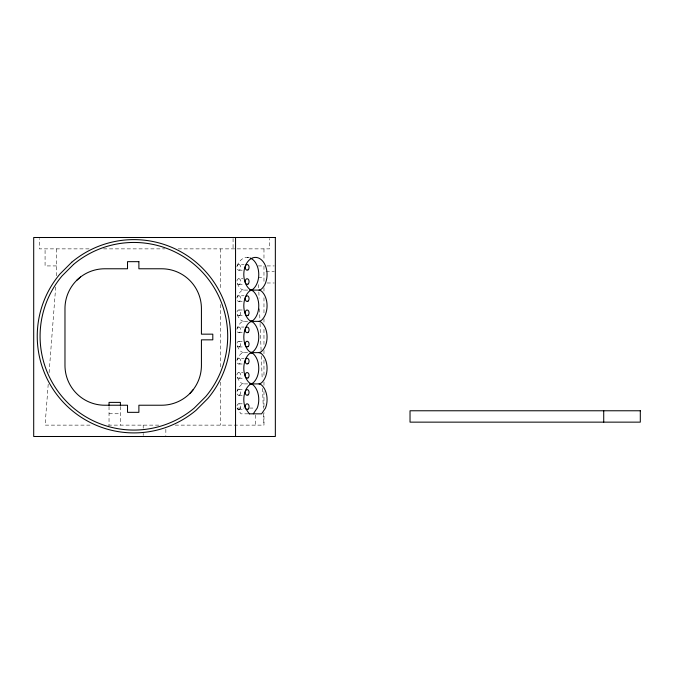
<?xml version="1.0" encoding="UTF-8"?>
<svg xmlns="http://www.w3.org/2000/svg" width="674" height="674" viewBox="0 0 674 674"><rect width="100%" height="100%" fill="white"/><g stroke="black" fill="none" stroke-linecap="round" stroke-linejoin="round"><path stroke-width="0.51" stroke-dasharray="3.37 2.53" d="M48.216 384.239L45.074 425.126L92.304 425.126M49.101 372.705L55.715 286.736M247.67 290.09L243.508 290.09L241.309 290.957A17.061 11.635 -90 0 0 237.054 297.2M247.67 321.363L243.508 321.363L241.309 322.231A17.061 11.635 -90 0 0 237.054 328.474M247.67 352.637L243.508 352.637L241.309 353.496A17.061 11.635 -90 0 0 237.054 359.739M247.67 383.91L243.508 383.91L241.309 384.77A17.061 11.635 -90 0 0 237.054 391.013M89.019 248.874L39.387 248.874L39.387 238.537M103.526 248.874L164.667 248.874M178.18 248.874L269.659 248.874L269.659 238.537M247.131 257.401L249.212 257.401M238.823 264.511A2.839 1.938 -90 0 1 240.5 268.774A2.839 1.938 -90 0 1 237.138 268.774A2.839 1.938 -90 0 1 238.823 264.511L244.013 264.511M56.439 265.927L45.074 265.927L45.074 248.874M258.285 265.927L263.972 265.927L263.972 282.987M267.072 265.927L274.31 265.927M238.823 270.19L242.977 270.19M266.036 271.614L274.31 271.614M258.285 277.3L263.972 277.3M238.823 278.724A2.839 1.938 -90 0 1 240.5 282.987A2.839 1.938 -90 0 1 237.138 282.987A2.839 1.938 -90 0 1 238.823 278.724L242.977 278.724M267.072 282.987L274.31 282.987M238.823 284.411L244.013 284.411M238.823 295.776A2.839 1.938 -90 0 1 240.5 300.04A2.839 1.938 -90 0 1 237.138 300.04A2.839 1.938 -90 0 1 238.823 295.776L244.013 295.776M238.823 301.463L242.977 301.463M238.823 309.989L242.977 309.989M238.823 315.676L244.013 315.676M238.823 327.05A2.839 1.938 -90 0 1 240.5 331.313A2.839 1.938 -90 0 1 237.138 331.313A2.839 1.938 -90 0 1 238.823 327.05L244.013 327.05M238.823 332.737L242.977 332.737M238.823 341.263L242.977 341.263M238.823 346.95L244.013 346.95M238.823 358.324A2.839 1.938 -90 0 1 240.5 362.587A2.839 1.938 -90 0 1 237.138 362.587A2.839 1.938 -90 0 1 238.823 358.324L244.013 358.324M238.823 364.011L242.977 364.011M238.823 372.537A2.839 1.938 -90 0 1 240.5 376.8A2.839 1.938 -90 0 1 237.138 376.8A2.839 1.938 -90 0 1 238.823 372.537L242.977 372.537M238.823 378.224L244.013 378.224M238.823 389.589L244.013 389.589M238.823 395.276L242.977 395.276M238.823 403.81L242.977 403.81M237.526 408.073L244.131 408.073M249.565 408.073L255.362 408.073M238.823 409.489L244.013 409.489M109.036 413.76L120.41 413.76M248.15 413.836L240.98 413.836L237.054 408.073M108.219 425.126L159.477 425.126M175.223 425.126L263.972 425.126L263.972 412.496M243.508 290.09L241.309 289.23A17.061 11.635 -90 0 1 237.054 282.987M243.508 321.363L241.309 320.504A17.061 11.635 -90 0 1 237.054 314.261M243.508 352.637L241.309 351.769A17.061 11.635 -90 0 1 237.054 345.526M243.508 383.91L241.309 383.043A17.061 11.635 -90 0 1 237.054 376.8M258.572 284.639L258.69 287.781M258.85 291.977L259.094 298.27M259.498 308.751L259.903 319.24M260.063 323.427L261.108 350.691M261.31 355.931L262.194 378.999M262.557 388.435L263.323 408.351M263.526 413.592L263.972 425.126M263.972 248.874L263.972 259.911M263.972 287.781L263.972 292.465M263.972 297.723L263.972 313.52M263.972 318.785L263.972 323.427M263.972 329.316L263.972 345.105M263.972 350.37L263.972 354.886M263.972 360.127L263.972 375.856M263.972 381.956L263.972 386.337M263.972 391.434L263.972 407.307M255.682 415.091L255.682 425.126M233.069 238.537L233.069 248.874M220.356 248.874L220.356 289.786M220.356 304.479L220.356 368.476M220.356 382.116L220.356 425.126M165.846 429.262L165.846 435.463M143.2 425.126L143.2 428.226M143.2 433.399L143.2 435.463M120.41 406.523L120.41 425.126M109.036 406.523L109.036 425.126M56.439 248.874L56.439 276.247M237.054 265.927A17.061 11.635 -90 0 1 249.127 257.653M239.792 409.11A2.839 1.938 -90 0 0 239.792 404.189A2.839 1.938 -90 0 0 236.886 406.649A2.839 1.938 -90 0 0 239.792 409.11M239.792 394.897A2.839 1.938 -90 0 0 239.792 389.976A2.839 1.938 -90 0 0 236.886 392.437A2.839 1.938 -90 0 0 239.792 394.897M239.792 346.571A2.839 1.938 -90 0 0 239.792 341.642A2.839 1.938 -90 0 0 236.886 344.111A2.839 1.938 -90 0 0 239.792 346.571M239.792 315.297A2.839 1.938 -90 0 0 239.792 310.377A2.839 1.938 -90 0 0 236.886 312.837A2.839 1.938 -90 0 0 239.792 315.297"/><path stroke-width="1.01" d="M253.272 413.836L257.207 408.073A17.061 11.635 -90 0 0 252.952 384.77L250.753 383.91L252.952 383.043A17.061 11.635 -90 0 0 252.952 353.496L250.753 352.637L252.952 351.769A17.061 11.635 -90 0 0 252.952 322.231L250.753 321.363L252.952 320.504A17.061 11.635 -90 0 0 252.952 290.957L250.753 290.09L252.952 289.23A17.061 11.635 -90 0 0 258.664 272.229A17.061 11.635 -90 0 0 250.138 257.982M189.773 393.574L193.202 389.656M76.625 280.426L80.543 276.997M249.742 290.09L259.06 290.09L261.259 289.23A17.061 11.635 -90 0 0 264.36 263.492A17.061 11.635 -90 0 0 246.524 263.492A17.061 11.635 -90 0 0 249.624 289.23L251.823 290.09L249.624 290.957A17.061 11.635 -90 0 0 249.624 320.504L251.823 321.363L249.624 322.231A17.061 11.635 -90 0 0 249.624 351.769L251.823 352.637L249.624 353.496A17.061 11.635 -90 0 0 249.624 383.043L251.823 383.91L249.624 384.77A17.061 11.635 -90 0 0 245.361 408.073L249.296 413.836M250.753 321.363L259.06 321.363L261.259 320.504A17.061 11.635 -90 0 0 261.259 290.957L259.06 290.09M250.753 352.637L259.06 352.637L261.259 351.769A17.061 11.635 -90 0 0 261.259 322.231L259.06 321.363M249.742 383.91L259.06 383.91L261.259 383.043A17.061 11.635 -90 0 0 261.259 353.496L259.06 352.637M249.178 413.836L261.588 413.836L265.522 408.073A17.061 11.635 -90 0 0 261.259 384.77L259.06 383.91M603.719 410.769L603.719 422.143M235.546 237.501L235.546 436.499M120.41 405.487L120.41 402.386L109.036 402.386L109.036 405.487M71.747 262.228L59.834 274.141A96.66 96.66 0 0 0 196.008 410.314L207.921 398.401A96.66 96.66 0 0 0 202.225 267.923A96.66 96.66 0 0 0 71.747 262.228M73.576 264.402L62.016 275.969A93.812 93.812 0 0 0 194.179 408.132L205.747 396.573A93.812 93.812 0 0 0 200.212 269.929A93.812 93.812 0 0 0 73.576 264.402M275.346 237.501L33.7 237.501L33.7 436.499L275.346 436.499L275.346 237.501M138.886 261.664L127.512 261.664L127.512 268.774L104.773 268.774A39.8 39.8 0 0 0 64.974 308.574L64.974 365.426A39.8 39.8 0 0 0 104.773 405.226L127.512 405.226L127.512 412.336L138.886 412.336L138.886 405.226L161.625 405.226A39.8 39.8 0 0 0 201.425 365.426L201.425 339.839L212.799 339.839L212.799 334.161L201.425 334.161L201.425 308.574A39.8 39.8 0 0 0 161.625 268.774L138.886 268.774L138.886 261.664M640.3 410.769L410.028 410.769L410.028 422.143L640.3 422.143L640.3 410.769M248.099 315.297A2.839 1.938 -90 0 0 248.099 310.377A2.839 1.938 -90 0 0 245.193 312.837A2.839 1.938 -90 0 0 248.099 315.297M248.099 332.358A2.839 1.938 -90 0 0 248.099 327.429A2.839 1.938 -90 0 0 245.193 329.889A2.839 1.938 -90 0 0 248.099 332.358M248.099 363.623A2.839 1.938 -90 0 0 248.099 358.703A2.839 1.938 -90 0 0 245.193 361.163A2.839 1.938 -90 0 0 248.099 363.623M248.099 377.844A2.839 1.938 -90 0 0 248.099 372.916A2.839 1.938 -90 0 0 245.193 375.376A2.839 1.938 -90 0 0 248.099 377.844M248.099 394.897A2.839 1.938 -90 0 0 248.099 389.976A2.839 1.938 -90 0 0 245.193 392.437A2.839 1.938 -90 0 0 248.099 394.897M248.099 409.11A2.839 1.938 -90 0 0 248.099 404.189A2.839 1.938 -90 0 0 245.193 406.649A2.839 1.938 -90 0 0 248.099 409.11M248.099 346.571A2.839 1.938 -90 0 0 248.099 341.642A2.839 1.938 -90 0 0 245.193 344.111A2.839 1.938 -90 0 0 248.099 346.571M248.099 284.024A2.839 1.938 -90 0 0 248.099 279.103A2.839 1.938 -90 0 0 245.193 281.563A2.839 1.938 -90 0 0 248.099 284.024M248.099 269.811A2.839 1.938 -90 0 0 248.099 264.89A2.839 1.938 -90 0 0 245.193 267.351A2.839 1.938 -90 0 0 248.099 269.811M248.099 301.084A2.839 1.938 -90 0 0 248.099 296.156A2.839 1.938 -90 0 0 245.193 298.624A2.839 1.938 -90 0 0 248.099 301.084"/></g></svg>
